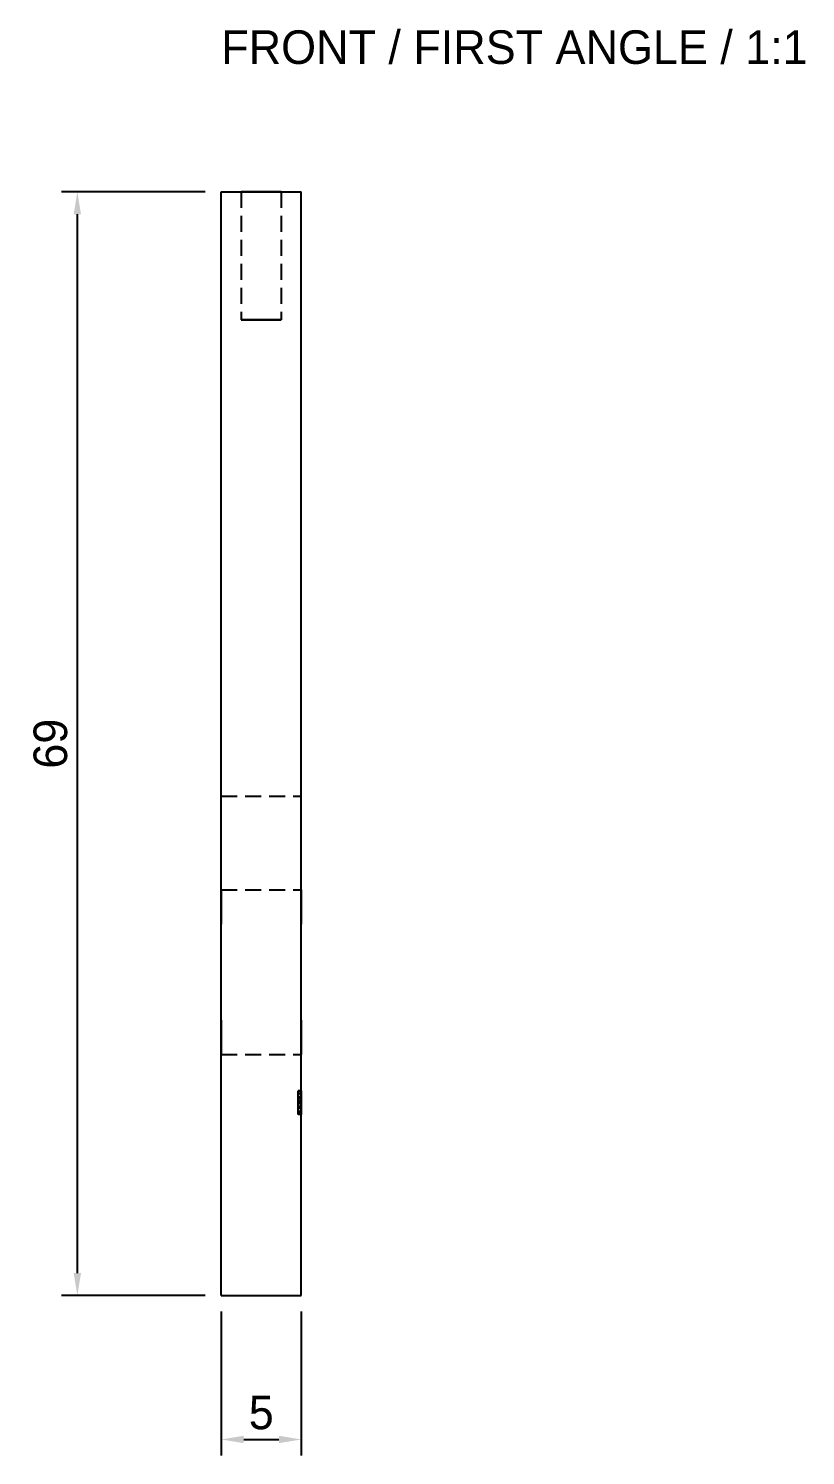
# Model space of a CAD drawing. Header units: millimetres. Extents: x -120 to 215, y -119 to 83.
# Drawn here: x -12.1 to 36.5, y -10 to 79.2 of the extents above; entities that cross this region are included whole.
import ezdxf

# ---------------------------------------------------------------- set-up
doc = ezdxf.new("R2010")
doc.units = ezdxf.units.MM
doc.linetypes.add('DASHED', pattern=[1.5, 1, -0.5])
for name, color, linetype in [('ANNOTATION', 7, 'Continuous'), ('DIMENSION', 3, 'Continuous'), ('HIDDEN', 8, 'DASHED'), ('VISIBLE', 7, 'Continuous')]:
    doc.layers.add(name, color=color, linetype=linetype)
doc.dimstyles.get("Standard").update_dxf_attribs({"dimtxt": 2.5, "dimasz": 2.5, "dimexe": 1.25, "dimexo": 0.625, "dimtad": 1, "dimcen": 2.5, "dimazin": 3, "dimtfac": 1, "dimtmove": 0, "dimatfit": 3})

msp = doc.modelspace()

# ---------------------------------------------------------------- linework, layer by layer
at = {"layer": 'HIDDEN'}
for points in [[(0, 31.21433), (0, 69)], [(0, 69), (5, 69)], [(1.25, 69), (1.28134, 69), (1.37379, 69), (1.52271, 69), (1.72064, 69), (1.95765, 69), (2.22185, 69), (2.5, 69), (2.77815, 69), (3.04235, 69), (3.27936, 69), (3.47729, 69), (3.62621, 69), (3.71866, 69), (3.75, 69)], [(3.75, 69), (3.71866, 69), (3.62621, 69), (3.47729, 69), (3.27936, 69), (3.04235, 69), (2.77815, 69), (2.5, 69), (2.22185, 69), (1.95765, 69), (1.72064, 69), (1.52271, 69), (1.37379, 69), (1.28134, 69), (1.25, 69)], [(1.25, 69), (1.28134, 69), (1.37379, 69), (1.52271, 69), (1.72064, 69), (1.95765, 69), (2.22185, 69), (2.5, 69), (2.77815, 69), (3.04235, 69), (3.27936, 69), (3.47729, 69), (3.62621, 69), (3.71866, 69), (3.75, 69)], [(3.75, 69), (3.71866, 69), (3.62621, 69), (3.47729, 69), (3.27936, 69), (3.04235, 69), (2.77815, 69), (2.5, 69), (2.22185, 69), (1.95765, 69), (1.72064, 69), (1.52271, 69), (1.37379, 69), (1.28134, 69), (1.25, 69)], [(1.25, 69), (1.25, 61)], [(1.25, 69), (1.25, 61)], [(3.75, 69), (3.75, 61)], [(3.75, 69), (3.75, 61)], [(5, 31.21433), (5, 69)], [(1.25, 61), (1.28134, 61), (1.37379, 61), (1.52271, 61), (1.72064, 61), (1.95765, 61), (2.22185, 61), (2.5, 61), (2.77815, 61), (3.04235, 61), (3.27936, 61), (3.47729, 61), (3.62621, 61), (3.71866, 61), (3.75, 61)], [(3.75, 61), (3.71866, 61), (3.62621, 61), (3.47729, 61), (3.27936, 61), (3.04235, 61), (2.77815, 61), (2.5, 61), (2.22185, 61), (1.95765, 61), (1.72064, 61), (1.52271, 61), (1.37379, 61), (1.28134, 61), (1.25, 61)], [(1.25, 61), (1.28134, 61), (1.37379, 61), (1.52271, 61), (1.72064, 61), (1.95765, 61), (2.22185, 61), (2.5, 61), (2.77815, 61), (3.04235, 61), (3.27936, 61), (3.47729, 61), (3.62621, 61), (3.71866, 61), (3.75, 61)], [(3.75, 61), (3.71866, 61), (3.62621, 61), (3.47729, 61), (3.27936, 61), (3.04235, 61), (2.77815, 61), (2.5, 61), (2.22185, 61), (1.95765, 61), (1.72064, 61), (1.52271, 61), (1.37379, 61), (1.28134, 61), (1.25, 61)], [(0, 0), (0, 31.21433)], [(0, 31.21433), (5, 31.21433)], [(0, 31.21433), (5, 31.21433)], [(5, 0), (5, 31.21433)], [(0, 23.21433), (0, 23.45505), (0, 23.69275), (0, 23.92443), (0, 24.14718), (0, 24.3582), (0, 24.55483), (0, 24.73461), (0, 24.89527), (0, 25.03479), (0, 25.15141), (0, 25.24368), (0, 25.31042), (0, 25.35081), (0, 25.36433)], [(0, 25.36433), (0, 25.35081), (0, 25.31042), (0, 25.24368), (0, 25.15141), (0, 25.03479), (0, 24.89527), (0, 24.73461), (0, 24.55483), (0, 24.3582), (0, 24.14718), (0, 23.92443), (0, 23.69275), (0, 23.45505), (0, 23.21433)], [(0, 25.36433), (5, 25.36433)], [(5, 23.21433), (5, 23.45505), (5, 23.69275), (5, 23.92443), (5, 24.14718), (5, 24.3582), (5, 24.55483), (5, 24.73461), (5, 24.89527), (5, 25.03479), (5, 25.15141), (5, 25.24368), (5, 25.31042), (5, 25.35081), (5, 25.36433)], [(5, 25.36433), (5, 25.35081), (5, 25.31042), (5, 25.24368), (5, 25.15141), (5, 25.03479), (5, 24.89527), (5, 24.73461), (5, 24.55483), (5, 24.3582), (5, 24.14718), (5, 23.92443), (5, 23.69275), (5, 23.45505), (5, 23.21433)], [(0, 17.21433), (0, 23.21433)], [(0, 17.21433), (0, 23.21433)], [(5, 17.21433), (5, 23.21433)], [(5, 17.21433), (5, 23.21433)], [(0, 17.21433), (0, 16.97361), (0, 16.73591), (0, 16.50423), (0, 16.28148), (0, 16.07046), (0, 15.87383), (0, 15.69405), (0, 15.53339), (0, 15.39387), (0, 15.27725), (0, 15.18498), (0, 15.11823), (0, 15.07785), (0, 15.06433)], [(0, 15.06433), (0, 15.07785), (0, 15.11823), (0, 15.18498), (0, 15.27725), (0, 15.39387), (0, 15.53339), (0, 15.69405), (0, 15.87383), (0, 16.07046), (0, 16.28148), (0, 16.50423), (0, 16.73591), (0, 16.97361), (0, 17.21433)], [(5, 17.21433), (5, 16.97361), (5, 16.73591), (5, 16.50423), (5, 16.28148), (5, 16.07046), (5, 15.87383), (5, 15.69405), (5, 15.53339), (5, 15.39387), (5, 15.27725), (5, 15.18498), (5, 15.11823), (5, 15.07785), (5, 15.06433)], [(5, 15.06433), (5, 15.07785), (5, 15.11823), (5, 15.18498), (5, 15.27725), (5, 15.39387), (5, 15.53339), (5, 15.69405), (5, 15.87383), (5, 16.07046), (5, 16.28148), (5, 16.50423), (5, 16.73591), (5, 16.97361), (5, 17.21433)], [(0, 15.06433), (5, 15.06433)], [(5, 12.79541), (4.8, 12.79541)], [(4.8, 12.79541), (4.8, 12.79221), (4.8, 12.78259), (4.8, 12.76657), (4.8, 12.74414)], [(4.8, 12.74658), (4.8, 12.76794), (4.8, 12.7832), (4.8, 12.79236), (4.8, 12.79541)], [(5, 12.77686), (4.8, 12.77686)], [(4.8, 12.77686), (4.8, 12.77371), (4.8, 12.76428), (4.8, 12.74857), (4.8, 12.72656)], [(4.8, 12.67969), (4.8, 12.70246), (4.8, 12.7222), (4.8, 12.7389), (4.8, 12.75256), (4.8, 12.76319), (4.8, 12.77078), (4.8, 12.77534), (4.8, 12.77686)], [(5, 12.77686), (4.8, 12.77686)], [(4.8, 12.77686), (4.8, 12.77507), (4.8, 12.76971), (4.8, 12.76079), (4.8, 12.74829), (4.8, 12.73222), (4.8, 12.71259), (4.8, 12.68938), (4.8, 12.6626)], [(4.8, 12.6709), (4.8, 12.69573), (4.8, 12.71725), (4.8, 12.73547), (4.8, 12.75037), (4.8, 12.76196), (4.8, 12.77023), (4.8, 12.7752), (4.8, 12.77686)], [(5, 12.77686), (4.8, 12.77686)], [(4.8, 12.77686), (4.8, 12.77507), (4.8, 12.76971), (4.8, 12.76079), (4.8, 12.74829), (4.8, 12.73222), (4.8, 12.71259), (4.8, 12.68938), (4.8, 12.6626)], [(4.8, 12.6709), (4.8, 12.69573), (4.8, 12.71725), (4.8, 12.73547), (4.8, 12.75037), (4.8, 12.76196), (4.8, 12.77023), (4.8, 12.7752), (4.8, 12.77686)], [(5, 12.771), (4.8, 12.771)], [(4.8, 12.771), (4.8, 12.76971), (4.8, 12.76587), (4.8, 12.75946), (4.8, 12.75049)], [(5, 12.771), (4.8, 12.771)], [(4.8, 11.33936), (4.8, 12.771)], [(5, 12.771), (4.8, 12.771)], [(4.8, 12.771), (4.8, 11.33936)], [(5, 12.771), (4.8, 12.771)], [(4.8, 12.18311), (4.8, 12.771)], [(5, 12.771), (4.8, 12.771)], [(4.8, 12.771), (4.8, 12.18311)], [(5, 12.771), (4.8, 12.771)], [(4.8, 11.33936), (4.8, 12.771)], [(4.8, 12.75049), (4.8, 12.73346), (4.8, 12.71069), (4.8, 12.68219), (4.8, 12.64795)], [(4.8, 12.60352), (4.8, 12.6478), (4.8, 12.6864), (4.8, 12.71933), (4.8, 12.74658)], [(4.8, 12.74414), (4.8, 12.71548), (4.8, 12.68079), (4.8, 12.64005), (4.8, 12.59326)], [(4.8, 12.72656), (4.8, 12.69913), (4.8, 12.66711), (4.8, 12.63052), (4.8, 12.58936)], [(4.8, 12.40576), (4.8, 12.44871), (4.8, 12.48917), (4.8, 12.52714), (4.8, 12.56262), (4.8, 12.59562), (4.8, 12.62613), (4.8, 12.65415), (4.8, 12.67969)], [(4.8, 12.36279), (4.8, 12.41183), (4.8, 12.45786), (4.8, 12.50088), (4.8, 12.54089), (4.8, 12.5779), (4.8, 12.61191), (4.8, 12.64291), (4.8, 12.6709)], [(4.8, 12.36279), (4.8, 12.41183), (4.8, 12.45786), (4.8, 12.50088), (4.8, 12.54089), (4.8, 12.5779), (4.8, 12.61191), (4.8, 12.64291), (4.8, 12.6709)], [(4.8, 12.6626), (4.8, 12.60205), (4.8, 12.53467), (4.8, 12.46045), (4.8, 12.37939)], [(4.8, 12.6626), (4.8, 12.60205), (4.8, 12.53467), (4.8, 12.46045), (4.8, 12.37939)], [(4.8, 12.64795), (4.8, 12.59677), (4.8, 12.53894), (4.8, 12.47446), (4.8, 12.40332)], [(5, 12.63232), (4.8, 12.63232)], [(4.8, 12.63232), (4.8, 12.63132), (4.8, 12.6283), (4.8, 12.62326), (4.8, 12.61621), (4.8, 12.60715), (4.8, 12.59607), (4.8, 12.58298), (4.8, 12.56787)], [(4.8, 12.56885), (4.8, 12.59662), (4.8, 12.61646), (4.8, 12.62836), (4.8, 12.63232)], [(5, 12.63135), (4.8, 12.63135)], [(4.8, 12.63135), (4.8, 12.63016), (4.8, 12.62659), (4.8, 12.62064), (4.8, 12.6123), (4.8, 12.60159), (4.8, 12.5885), (4.8, 12.57303), (4.8, 12.55518)], [(4.8, 12.55957), (4.8, 12.57639), (4.8, 12.59097), (4.8, 12.60331), (4.8, 12.6134), (4.8, 12.62125), (4.8, 12.62686), (4.8, 12.63023), (4.8, 12.63135)], [(5, 12.63135), (4.8, 12.63135)], [(4.8, 12.63135), (4.8, 12.63016), (4.8, 12.62659), (4.8, 12.62064), (4.8, 12.6123), (4.8, 12.60159), (4.8, 12.5885), (4.8, 12.57303), (4.8, 12.55518)], [(4.8, 12.55957), (4.8, 12.57639), (4.8, 12.59097), (4.8, 12.60331), (4.8, 12.6134), (4.8, 12.62125), (4.8, 12.62686), (4.8, 12.63023), (4.8, 12.63135)], [(5, 12.62842), (4.8, 12.62842)], [(4.8, 12.62842), (4.8, 12.62448), (4.8, 12.61267), (4.8, 12.59299), (4.8, 12.56543)], [(4.8, 12.55908), (4.8, 12.57533), (4.8, 12.58942), (4.8, 12.60133), (4.8, 12.61108), (4.8, 12.61867), (4.8, 12.62408), (4.8, 12.62733), (4.8, 12.62842)], [(4.8, 12.40088), (4.8, 12.50574), (4.8, 12.60352)], [(4.8, 12.60205), (4.8, 11.5083)], [(4.8, 12.57275), (4.8, 12.58557), (4.8, 12.59473), (4.8, 12.60022), (4.8, 12.60205)], [(5, 12.60205), (4.8, 12.60205)], [(5, 12.60205), (4.8, 12.60205)], [(4.8, 12.59326), (4.8, 12.54181), (4.8, 12.48706), (4.8, 12.42902), (4.8, 12.36768)], [(4.8, 12.58936), (4.8, 12.49976), (4.8, 12.40479)], [(4.8, 12.41113), (4.8, 12.44004), (4.8, 12.46646), (4.8, 12.49039), (4.8, 12.51184), (4.8, 12.5308), (4.8, 12.54727), (4.8, 12.56126), (4.8, 12.57275)], [(4.8, 12.40869), (4.8, 12.45496), (4.8, 12.49707), (4.8, 12.53503), (4.8, 12.56885)], [(4.8, 12.56787), (4.8, 12.55075), (4.8, 12.53162), (4.8, 12.51047), (4.8, 12.4873), (4.8, 12.46213), (4.8, 12.43494), (4.8, 12.40573), (4.8, 12.37451)], [(4.8, 12.56543), (4.8, 12.53232), (4.8, 12.49597), (4.8, 12.45639), (4.8, 12.41357)], [(4.8, 12.3833), (4.8, 12.4335), (4.8, 12.47961), (4.8, 12.52164), (4.8, 12.55957)], [(4.8, 12.3833), (4.8, 12.4335), (4.8, 12.47961), (4.8, 12.52164), (4.8, 12.55957)], [(4.8, 12.354), (4.8, 12.3869), (4.8, 12.41772), (4.8, 12.44647), (4.8, 12.47314), (4.8, 12.49774), (4.8, 12.52026), (4.8, 12.54071), (4.8, 12.55908)], [(4.8, 12.55518), (4.8, 12.51343), (4.8, 12.46436), (4.8, 12.40796), (4.8, 12.34424)], [(4.8, 12.55518), (4.8, 12.51343), (4.8, 12.46436), (4.8, 12.40796), (4.8, 12.34424)], [(5, 12.74658), (5, 12.76794), (5, 12.7832), (5, 12.79236), (5, 12.79541)], [(5, 12.79541), (5, 12.79221), (5, 12.78259), (5, 12.76657), (5, 12.74414)], [(5, 12.67969), (5, 12.70246), (5, 12.7222), (5, 12.7389), (5, 12.75256), (5, 12.76319), (5, 12.77078), (5, 12.77534), (5, 12.77686)], [(5, 12.77686), (5, 12.77371), (5, 12.76428), (5, 12.74857), (5, 12.72656)], [(5, 12.6709), (5, 12.69573), (5, 12.71725), (5, 12.73547), (5, 12.75037), (5, 12.76196), (5, 12.77023), (5, 12.7752), (5, 12.77686)], [(5, 12.77686), (5, 12.77507), (5, 12.76971), (5, 12.76079), (5, 12.74829), (5, 12.73222), (5, 12.71259), (5, 12.68938), (5, 12.6626)], [(5, 12.6709), (5, 12.69573), (5, 12.71725), (5, 12.73547), (5, 12.75037), (5, 12.76196), (5, 12.77023), (5, 12.7752), (5, 12.77686)], [(5, 12.77686), (5, 12.77507), (5, 12.76971), (5, 12.76079), (5, 12.74829), (5, 12.73222), (5, 12.71259), (5, 12.68938), (5, 12.6626)], [(5, 11.33936), (5, 12.771)], [(5, 12.771), (5, 12.76971), (5, 12.76587), (5, 12.75946), (5, 12.75049)], [(5, 11.33936), (5, 12.771)], [(5, 12.771), (5, 12.18311)], [(5, 12.18311), (5, 12.771)], [(5, 12.771), (5, 11.33936)], [(5, 12.75049), (5, 12.73346), (5, 12.71069), (5, 12.68219), (5, 12.64795)], [(5, 12.60352), (5, 12.6478), (5, 12.6864), (5, 12.71933), (5, 12.74658)], [(5, 12.74414), (5, 12.71548), (5, 12.68079), (5, 12.64005), (5, 12.59326)], [(5, 12.72656), (5, 12.69913), (5, 12.66711), (5, 12.63052), (5, 12.58936)], [(5, 12.40576), (5, 12.44871), (5, 12.48917), (5, 12.52714), (5, 12.56262), (5, 12.59562), (5, 12.62613), (5, 12.65415), (5, 12.67969)], [(5, 12.36279), (5, 12.41183), (5, 12.45786), (5, 12.50088), (5, 12.54089), (5, 12.5779), (5, 12.61191), (5, 12.64291), (5, 12.6709)], [(5, 12.36279), (5, 12.41183), (5, 12.45786), (5, 12.50088), (5, 12.54089), (5, 12.5779), (5, 12.61191), (5, 12.64291), (5, 12.6709)], [(5, 12.6626), (5, 12.60205), (5, 12.53467), (5, 12.46045), (5, 12.37939)], [(5, 12.6626), (5, 12.60205), (5, 12.53467), (5, 12.46045), (5, 12.37939)], [(5, 12.64795), (5, 12.59677), (5, 12.53894), (5, 12.47446), (5, 12.40332)], [(5, 12.56885), (5, 12.59662), (5, 12.61646), (5, 12.62836), (5, 12.63232)], [(5, 12.63232), (5, 12.63132), (5, 12.6283), (5, 12.62326), (5, 12.61621), (5, 12.60715), (5, 12.59607), (5, 12.58298), (5, 12.56787)], [(5, 12.55957), (5, 12.57639), (5, 12.59097), (5, 12.60331), (5, 12.6134), (5, 12.62125), (5, 12.62686), (5, 12.63023), (5, 12.63135)], [(5, 12.63135), (5, 12.63016), (5, 12.62659), (5, 12.62064), (5, 12.6123), (5, 12.60159), (5, 12.5885), (5, 12.57303), (5, 12.55518)], [(5, 12.55957), (5, 12.57639), (5, 12.59097), (5, 12.60331), (5, 12.6134), (5, 12.62125), (5, 12.62686), (5, 12.63023), (5, 12.63135)], [(5, 12.63135), (5, 12.63016), (5, 12.62659), (5, 12.62064), (5, 12.6123), (5, 12.60159), (5, 12.5885), (5, 12.57303), (5, 12.55518)], [(5, 12.55908), (5, 12.57533), (5, 12.58942), (5, 12.60133), (5, 12.61108), (5, 12.61867), (5, 12.62408), (5, 12.62733), (5, 12.62842)], [(5, 12.62842), (5, 12.62448), (5, 12.61267), (5, 12.59299), (5, 12.56543)], [(5, 12.40088), (5, 12.50574), (5, 12.60352)], [(5, 12.60205), (5, 11.5083)], [(5, 12.57275), (5, 12.58557), (5, 12.59473), (5, 12.60022), (5, 12.60205)], [(5, 12.59326), (5, 12.54181), (5, 12.48706), (5, 12.42902), (5, 12.36768)], [(5, 12.58936), (5, 12.49976), (5, 12.40479)], [(5, 12.41113), (5, 12.44004), (5, 12.46646), (5, 12.49039), (5, 12.51184), (5, 12.5308), (5, 12.54727), (5, 12.56126), (5, 12.57275)], [(5, 12.40869), (5, 12.45496), (5, 12.49707), (5, 12.53503), (5, 12.56885)], [(5, 12.56787), (5, 12.55075), (5, 12.53162), (5, 12.51047), (5, 12.4873), (5, 12.46213), (5, 12.43494), (5, 12.40573), (5, 12.37451)], [(5, 12.56543), (5, 12.53232), (5, 12.49597), (5, 12.45639), (5, 12.41357)], [(5, 12.3833), (5, 12.4335), (5, 12.47961), (5, 12.52164), (5, 12.55957)], [(5, 12.3833), (5, 12.4335), (5, 12.47961), (5, 12.52164), (5, 12.55957)], [(5, 12.354), (5, 12.3869), (5, 12.41772), (5, 12.44647), (5, 12.47314), (5, 12.49774), (5, 12.52026), (5, 12.54071), (5, 12.55908)], [(5, 12.55518), (5, 12.51343), (5, 12.46436), (5, 12.40796), (5, 12.34424)], [(5, 12.55518), (5, 12.51343), (5, 12.46436), (5, 12.40796), (5, 12.34424)], [(4.8, 12.41357), (4.8, 12.37671), (4.8, 12.34326), (4.8, 12.31323), (4.8, 12.28662)], [(4.8, 12.06592), (4.8, 12.12045), (4.8, 12.17172), (4.8, 12.21975), (4.8, 12.26453), (4.8, 12.30605), (4.8, 12.34433), (4.8, 12.37936), (4.8, 12.41113)], [(4.8, 12.22803), (4.8, 12.26129), (4.8, 12.30249), (4.8, 12.35162), (4.8, 12.40869)], [(5, 12.40576), (4.8, 12.40576)], [(4.8, 12.37451), (4.8, 12.40576)], [(4.8, 12.40479), (4.8, 12.35944), (4.8, 12.31616), (4.8, 12.27496), (4.8, 12.23584)], [(4.8, 12.40332), (4.8, 12.3262), (4.8, 12.24377), (4.8, 12.15604), (4.8, 12.06299)], [(4.8, 12.22266), (4.8, 12.26364), (4.8, 12.30701), (4.8, 12.35275), (4.8, 12.40088)], [(4.8, 12.17188), (4.8, 12.28064), (4.8, 12.3833)], [(4.8, 12.17188), (4.8, 12.28064), (4.8, 12.3833)], [(4.8, 12.37939), (4.8, 12.21045)], [(4.8, 12.37939), (4.8, 12.21045)], [(5, 12.37451), (4.8, 12.37451)], [(5, 12.36768), (4.8, 12.36768)], [(4.8, 12.36768), (4.8, 12.354)], [(5, 12.36279), (4.8, 12.36279)], [(4.8, 12.34424), (4.8, 12.36279)], [(5, 12.36279), (4.8, 12.36279)], [(4.8, 12.34424), (4.8, 12.36279)], [(5, 12.354), (4.8, 12.354)], [(5, 12.34424), (4.8, 12.34424)], [(5, 12.34424), (4.8, 12.34424)], [(4.8, 12.28662), (4.8, 12.18457)], [(4.8, 12.23584), (4.8, 12.19971), (4.8, 12.16748), (4.8, 12.13916), (4.8, 12.11475)], [(4.8, 12.16943), (4.8, 12.1731), (4.8, 12.18408), (4.8, 12.20239), (4.8, 12.22803)], [(4.8, 12.08936), (4.8, 12.11783), (4.8, 12.14954), (4.8, 12.18448), (4.8, 12.22266)], [(4.8, 12.21045), (4.8, 12.12524), (4.8, 12.03564)], [(4.8, 12.21045), (4.8, 12.12524), (4.8, 12.03564)], [(4.8, 12.18457), (4.8, 12.13562), (4.8, 12.09326)], [(5, 12.18311), (4.8, 12.18311)], [(5, 12.18311), (4.8, 12.18311)], [(4.8, 11.86865), (4.8, 11.91526), (4.8, 11.95938), (4.8, 12.00101), (4.8, 12.04016), (4.8, 12.07682), (4.8, 12.11099), (4.8, 12.14268), (4.8, 12.17188)], [(4.8, 11.86865), (4.8, 11.91526), (4.8, 11.95938), (4.8, 12.00101), (4.8, 12.04016), (4.8, 12.07682), (4.8, 12.11099), (4.8, 12.14268), (4.8, 12.17188)], [(5, 12.17139), (4.8, 12.17139)], [(4.8, 12.17139), (4.8, 12.16943)], [(4.8, 12.01709), (4.8, 12.17139)], [(5, 12.16943), (4.8, 12.16943)], [(5, 12.11475), (4.8, 12.11475)], [(4.8, 12.11475), (4.8, 12.09616), (4.8, 12.0697), (4.8, 12.03537), (4.8, 11.99316)], [(4.8, 12.09326), (4.8, 12.06253), (4.8, 12.02795), (4.8, 11.98953), (4.8, 11.94727)], [(4.8, 12), (4.8, 12.04602), (4.8, 12.08936)], [(4.8, 11.79004), (4.8, 11.84995), (4.8, 11.91589), (4.8, 11.98788), (4.8, 12.06592)], [(4.8, 12.06299), (4.8, 11.98376), (4.8, 11.90918), (4.8, 11.83923), (4.8, 11.77393)], [(5, 12.03662), (4.8, 12.03662)], [(4.8, 12.03662), (4.8, 12.0354), (4.8, 12.03174), (4.8, 12.02563), (4.8, 12.01709)], [(4.8, 11.95801), (4.8, 11.97643), (4.8, 11.9924), (4.8, 12.00591), (4.8, 12.01697), (4.8, 12.02557), (4.8, 12.03171), (4.8, 12.03539), (4.8, 12.03662)], [(4.8, 12.03564), (4.8, 12.01163), (4.8, 11.98547), (4.8, 11.95718), (4.8, 11.92676), (4.8, 11.8942), (4.8, 11.8595), (4.8, 11.82266), (4.8, 11.78369)], [(4.8, 12.03564), (4.8, 12.01163), (4.8, 11.98547), (4.8, 11.95718), (4.8, 11.92676), (4.8, 11.8942), (4.8, 11.8595), (4.8, 11.82266), (4.8, 11.78369)], [(5, 12.01709), (4.8, 12.01709)], [(5, 12.01416), (4.8, 12.01416)], [(4.8, 12.01416), (4.8, 11.33936)], [(5, 12.01416), (4.8, 12.01416)], [(4.8, 11.33936), (4.8, 12.01416)], [(4.8, 11.93018), (4.8, 11.94296), (4.8, 11.95886), (4.8, 11.97787), (4.8, 12)], [(4.8, 11.99316), (4.8, 11.94412), (4.8, 11.88928), (4.8, 11.82864), (4.8, 11.76221)], [(4.8, 11.7583), (4.8, 11.81619), (4.8, 11.86877), (4.8, 11.91605), (4.8, 11.95801)], [(4.8, 11.94727), (4.8, 11.9014), (4.8, 11.85217), (4.8, 11.79959), (4.8, 11.74365)], [(4.8, 11.8457), (4.8, 11.86984), (4.8, 11.89197), (4.8, 11.91208), (4.8, 11.93018)], [(4.8, 11.65186), (4.8, 11.70056), (4.8, 11.75293), (4.8, 11.80896), (4.8, 11.86865)], [(4.8, 11.65186), (4.8, 11.70056), (4.8, 11.75293), (4.8, 11.80896), (4.8, 11.86865)], [(4.8, 11.72803), (4.8, 11.76065), (4.8, 11.79114), (4.8, 11.81949), (4.8, 11.8457)], [(5, 11.81494), (4.8, 11.81494)], [(4.8, 11.81494), (4.8, 11.76364), (4.8, 11.71716), (4.8, 11.67551), (4.8, 11.63867)], [(4.8, 11.79932), (4.8, 11.81494)], [(4.8, 11.54199), (4.8, 11.60074), (4.8, 11.66321), (4.8, 11.7294), (4.8, 11.79932)], [(5, 11.79932), (4.8, 11.79932)], [(4.8, 11.60889), (4.8, 11.64548), (4.8, 11.68787), (4.8, 11.73605), (4.8, 11.79004)], [(4.8, 11.78369), (4.8, 11.75182), (4.8, 11.72263), (4.8, 11.6961), (4.8, 11.67224), (4.8, 11.65105), (4.8, 11.63254), (4.8, 11.61669), (4.8, 11.60352)], [(4.8, 11.78369), (4.8, 11.75182), (4.8, 11.72263), (4.8, 11.6961), (4.8, 11.67224), (4.8, 11.65105), (4.8, 11.63254), (4.8, 11.61669), (4.8, 11.60352)], [(4.8, 11.77393), (4.8, 11.71365), (4.8, 11.65881), (4.8, 11.60941), (4.8, 11.56543)], [(4.8, 11.76221), (4.8, 11.67203), (4.8, 11.58899), (4.8, 11.51309), (4.8, 11.44434)], [(4.8, 11.54541), (4.8, 11.59094), (4.8, 11.6416), (4.8, 11.69739), (4.8, 11.7583)], [(4.8, 11.74365), (4.8, 11.63269), (4.8, 11.52832)], [(5, 11.74072), (4.8, 11.74072)], [(4.8, 11.74072), (4.8, 11.70467), (4.8, 11.67123), (4.8, 11.6404), (4.8, 11.61218), (4.8, 11.58657), (4.8, 11.56357), (4.8, 11.54317), (4.8, 11.52539)], [(4.8, 11.71729), (4.8, 11.74072)], [(4.8, 11.60547), (4.8, 11.66418), (4.8, 11.72803)], [(4.8, 11.42627), (4.8, 11.45538), (4.8, 11.48657), (4.8, 11.51984), (4.8, 11.55518), (4.8, 11.59259), (4.8, 11.63208), (4.8, 11.67365), (4.8, 11.71729)], [(5, 11.71729), (4.8, 11.71729)], [(4.8, 11.46143), (4.8, 11.65186)], [(4.8, 11.46143), (4.8, 11.65186)], [(4.8, 11.63867), (4.8, 11.6059), (4.8, 11.57642), (4.8, 11.55023), (4.8, 11.52734)], [(4.8, 11.53467), (4.8, 11.54919), (4.8, 11.56641), (4.8, 11.5863), (4.8, 11.60889)], [(4.8, 11.51709), (4.8, 11.5347), (4.8, 11.5553), (4.8, 11.57889), (4.8, 11.60547)], [(4.8, 11.60352), (4.8, 11.5083)], [(4.8, 11.60352), (4.8, 11.5083)], [(5, 12.41357), (5, 12.37671), (5, 12.34326), (5, 12.31323), (5, 12.28662)], [(5, 12.06592), (5, 12.12045), (5, 12.17172), (5, 12.21975), (5, 12.26453), (5, 12.30605), (5, 12.34433), (5, 12.37936), (5, 12.41113)], [(5, 12.22803), (5, 12.26129), (5, 12.30249), (5, 12.35162), (5, 12.40869)], [(5, 12.37451), (5, 12.40576)], [(5, 12.40479), (5, 12.35944), (5, 12.31616), (5, 12.27496), (5, 12.23584)], [(5, 12.40332), (5, 12.3262), (5, 12.24377), (5, 12.15604), (5, 12.06299)], [(5, 12.22266), (5, 12.26364), (5, 12.30701), (5, 12.35275), (5, 12.40088)], [(5, 12.17188), (5, 12.28064), (5, 12.3833)], [(5, 12.17188), (5, 12.28064), (5, 12.3833)], [(5, 12.37939), (5, 12.21045)], [(5, 12.37939), (5, 12.21045)], [(5, 12.36768), (5, 12.354)], [(5, 12.34424), (5, 12.36279)], [(5, 12.34424), (5, 12.36279)], [(5, 12.28662), (5, 12.18457)], [(5, 12.23584), (5, 12.19971), (5, 12.16748), (5, 12.13916), (5, 12.11475)], [(5, 12.16943), (5, 12.1731), (5, 12.18408), (5, 12.20239), (5, 12.22803)], [(5, 12.08936), (5, 12.11783), (5, 12.14954), (5, 12.18448), (5, 12.22266)], [(5, 12.21045), (5, 12.12524), (5, 12.03564)], [(5, 12.21045), (5, 12.12524), (5, 12.03564)], [(5, 12.18457), (5, 12.13562), (5, 12.09326)], [(5, 11.86865), (5, 11.91526), (5, 11.95938), (5, 12.00101), (5, 12.04016), (5, 12.07682), (5, 12.11099), (5, 12.14268), (5, 12.17188)], [(5, 11.86865), (5, 11.91526), (5, 11.95938), (5, 12.00101), (5, 12.04016), (5, 12.07682), (5, 12.11099), (5, 12.14268), (5, 12.17188)], [(5, 12.01709), (5, 12.17139)], [(5, 12.17139), (5, 12.16943)], [(5, 12.11475), (5, 12.09616), (5, 12.0697), (5, 12.03537), (5, 11.99316)], [(5, 12.09326), (5, 12.06253), (5, 12.02795), (5, 11.98953), (5, 11.94727)], [(5, 12), (5, 12.04602), (5, 12.08936)], [(5, 11.79004), (5, 11.84995), (5, 11.91589), (5, 11.98788), (5, 12.06592)], [(5, 12.06299), (5, 11.98376), (5, 11.90918), (5, 11.83923), (5, 11.77393)], [(5, 11.95801), (5, 11.97643), (5, 11.9924), (5, 12.00591), (5, 12.01697), (5, 12.02557), (5, 12.03171), (5, 12.03539), (5, 12.03662)], [(5, 12.03662), (5, 12.0354), (5, 12.03174), (5, 12.02563), (5, 12.01709)], [(5, 12.03564), (5, 12.01163), (5, 11.98547), (5, 11.95718), (5, 11.92676), (5, 11.8942), (5, 11.8595), (5, 11.82266), (5, 11.78369)], [(5, 12.03564), (5, 12.01163), (5, 11.98547), (5, 11.95718), (5, 11.92676), (5, 11.8942), (5, 11.8595), (5, 11.82266), (5, 11.78369)], [(5, 12.01416), (5, 11.33936)], [(5, 11.33936), (5, 12.01416)], [(5, 11.93018), (5, 11.94296), (5, 11.95886), (5, 11.97787), (5, 12)], [(5, 11.99316), (5, 11.94412), (5, 11.88928), (5, 11.82864), (5, 11.76221)], [(5, 11.7583), (5, 11.81619), (5, 11.86877), (5, 11.91605), (5, 11.95801)], [(5, 11.94727), (5, 11.9014), (5, 11.85217), (5, 11.79959), (5, 11.74365)], [(5, 11.8457), (5, 11.86984), (5, 11.89197), (5, 11.91208), (5, 11.93018)], [(5, 11.65186), (5, 11.70056), (5, 11.75293), (5, 11.80896), (5, 11.86865)], [(5, 11.65186), (5, 11.70056), (5, 11.75293), (5, 11.80896), (5, 11.86865)], [(5, 11.72803), (5, 11.76065), (5, 11.79114), (5, 11.81949), (5, 11.8457)], [(5, 11.79932), (5, 11.81494)], [(5, 11.81494), (5, 11.76364), (5, 11.71716), (5, 11.67551), (5, 11.63867)], [(5, 11.54199), (5, 11.60074), (5, 11.66321), (5, 11.7294), (5, 11.79932)], [(5, 11.60889), (5, 11.64548), (5, 11.68787), (5, 11.73605), (5, 11.79004)], [(5, 11.78369), (5, 11.75182), (5, 11.72263), (5, 11.6961), (5, 11.67224), (5, 11.65105), (5, 11.63254), (5, 11.61669), (5, 11.60352)], [(5, 11.78369), (5, 11.75182), (5, 11.72263), (5, 11.6961), (5, 11.67224), (5, 11.65105), (5, 11.63254), (5, 11.61669), (5, 11.60352)], [(5, 11.77393), (5, 11.71365), (5, 11.65881), (5, 11.60941), (5, 11.56543)], [(5, 11.76221), (5, 11.67203), (5, 11.58899), (5, 11.51309), (5, 11.44434)], [(5, 11.54541), (5, 11.59094), (5, 11.6416), (5, 11.69739), (5, 11.7583)], [(5, 11.74365), (5, 11.63269), (5, 11.52832)], [(5, 11.71729), (5, 11.74072)], [(5, 11.74072), (5, 11.70467), (5, 11.67123), (5, 11.6404), (5, 11.61218), (5, 11.58657), (5, 11.56357), (5, 11.54317), (5, 11.52539)], [(5, 11.60547), (5, 11.66418), (5, 11.72803)], [(5, 11.42627), (5, 11.45538), (5, 11.48657), (5, 11.51984), (5, 11.55518), (5, 11.59259), (5, 11.63208), (5, 11.67365), (5, 11.71729)], [(5, 11.46143), (5, 11.65186)], [(5, 11.46143), (5, 11.65186)], [(5, 11.63867), (5, 11.6059), (5, 11.57642), (5, 11.55023), (5, 11.52734)], [(5, 11.53467), (5, 11.54919), (5, 11.56641), (5, 11.5863), (5, 11.60889)], [(5, 11.51709), (5, 11.5347), (5, 11.5553), (5, 11.57889), (5, 11.60547)], [(5, 11.60352), (5, 11.5083)], [(5, 11.60352), (5, 11.5083)], [(4.8, 11.56543), (4.8, 11.52637), (4.8, 11.4917), (4.8, 11.46143), (4.8, 11.43555)], [(4.8, 11.45947), (4.8, 11.46082), (4.8, 11.46484), (4.8, 11.47156), (4.8, 11.48096), (4.8, 11.49304), (4.8, 11.50781), (4.8, 11.52527), (4.8, 11.54541)], [(4.8, 11.37158), (4.8, 11.40347), (4.8, 11.4425), (4.8, 11.48868), (4.8, 11.54199)], [(4.8, 11.5083), (4.8, 11.50995), (4.8, 11.51489), (4.8, 11.52313), (4.8, 11.53467)], [(4.8, 11.52832), (4.8, 11.48059), (4.8, 11.43848), (4.8, 11.40198), (4.8, 11.37109)], [(4.8, 11.52734), (4.8, 11.50876), (4.8, 11.49548), (4.8, 11.48752), (4.8, 11.48486)], [(4.8, 11.52539), (4.8, 11.50994), (4.8, 11.49655), (4.8, 11.48522), (4.8, 11.47595), (4.8, 11.46874), (4.8, 11.46359), (4.8, 11.4605), (4.8, 11.45947)], [(4.8, 11.48486), (4.8, 11.48688), (4.8, 11.49292), (4.8, 11.50299), (4.8, 11.51709)], [(5, 11.5083), (4.8, 11.5083)], [(5, 11.5083), (4.8, 11.5083)], [(4.8, 11.5083), (4.8, 11.33936)], [(5, 11.5083), (4.8, 11.5083)], [(5, 11.5083), (4.8, 11.5083)], [(4.8, 11.5083), (4.8, 11.33936)], [(5, 11.5083), (4.8, 11.5083)], [(5, 11.5083), (4.8, 11.5083)], [(5, 11.48486), (4.8, 11.48486)], [(4.8, 11.33936), (4.8, 11.40161), (4.8, 11.46143)], [(4.8, 11.33936), (4.8, 11.40161), (4.8, 11.46143)], [(5, 11.45947), (4.8, 11.45947)], [(4.8, 11.44434), (4.8, 11.41378), (4.8, 11.3873), (4.8, 11.36489), (4.8, 11.34656), (4.8, 11.3323), (4.8, 11.32211), (4.8, 11.316), (4.8, 11.31396)], [(4.8, 11.43555), (4.8, 11.4133), (4.8, 11.39392), (4.8, 11.37741), (4.8, 11.36377)], [(4.8, 11.31396), (4.8, 11.31572), (4.8, 11.32098), (4.8, 11.32976), (4.8, 11.34204), (4.8, 11.35783), (4.8, 11.37714), (4.8, 11.39995), (4.8, 11.42627)], [(4.8, 11.31494), (4.8, 11.31848), (4.8, 11.3291), (4.8, 11.3468), (4.8, 11.37158)], [(4.8, 11.37109), (4.8, 11.34653), (4.8, 11.32898), (4.8, 11.31845), (4.8, 11.31494)], [(4.8, 11.36377), (4.8, 11.35309), (4.8, 11.34546), (4.8, 11.34088), (4.8, 11.33936)], [(5, 11.33936), (4.8, 11.33936)], [(5, 11.33936), (4.8, 11.33936)], [(5, 11.33936), (4.8, 11.33936)], [(5, 11.33936), (4.8, 11.33936)], [(5, 11.33936), (4.8, 11.33936)], [(5, 11.33936), (4.8, 11.33936)], [(5, 11.33936), (4.8, 11.33936)], [(5, 11.33936), (4.8, 11.33936)], [(5, 11.33936), (4.8, 11.33936)], [(5, 11.33936), (4.8, 11.33936)], [(5, 11.31494), (4.8, 11.31494)], [(5, 11.31396), (4.8, 11.31396)], [(5, 11.56543), (5, 11.52637), (5, 11.4917), (5, 11.46143), (5, 11.43555)], [(5, 11.45947), (5, 11.46082), (5, 11.46484), (5, 11.47156), (5, 11.48096), (5, 11.49304), (5, 11.50781), (5, 11.52527), (5, 11.54541)], [(5, 11.37158), (5, 11.40347), (5, 11.4425), (5, 11.48868), (5, 11.54199)], [(5, 11.5083), (5, 11.50995), (5, 11.51489), (5, 11.52313), (5, 11.53467)], [(5, 11.52832), (5, 11.48059), (5, 11.43848), (5, 11.40198), (5, 11.37109)], [(5, 11.52734), (5, 11.50876), (5, 11.49548), (5, 11.48752), (5, 11.48486)], [(5, 11.52539), (5, 11.50994), (5, 11.49655), (5, 11.48522), (5, 11.47595), (5, 11.46874), (5, 11.46359), (5, 11.4605), (5, 11.45947)], [(5, 11.48486), (5, 11.48688), (5, 11.49292), (5, 11.50299), (5, 11.51709)], [(5, 11.5083), (5, 11.33936)], [(5, 11.5083), (5, 11.33936)], [(5, 11.33936), (5, 11.40161), (5, 11.46143)], [(5, 11.33936), (5, 11.40161), (5, 11.46143)], [(5, 11.44434), (5, 11.41378), (5, 11.3873), (5, 11.36489), (5, 11.34656), (5, 11.3323), (5, 11.32211), (5, 11.316), (5, 11.31396)], [(5, 11.43555), (5, 11.4133), (5, 11.39392), (5, 11.37741), (5, 11.36377)], [(5, 11.31396), (5, 11.31572), (5, 11.32098), (5, 11.32976), (5, 11.34204), (5, 11.35783), (5, 11.37714), (5, 11.39995), (5, 11.42627)], [(5, 11.31494), (5, 11.31848), (5, 11.3291), (5, 11.3468), (5, 11.37158)], [(5, 11.37109), (5, 11.34653), (5, 11.32898), (5, 11.31845), (5, 11.31494)], [(5, 11.36377), (5, 11.35309), (5, 11.34546), (5, 11.34088), (5, 11.33936)], [(0, 0), (5, 0)]]:
    msp.add_lwpolyline(points, dxfattribs=at)
at = {"layer": 'VISIBLE'}
for points in [[(0, 0), (0, 69)], [(0, 69), (5, 69)], [(5, 0), (5, 69)], [(0, 0), (5, 0)]]:
    msp.add_lwpolyline(points, dxfattribs=at)

# ---------------------------------------------------------------- texts
at = {"layer": 'ANNOTATION'}
msp.add_text('FRONT / FIRST ANGLE / 1:1', height=2.1, dxfattribs=at).set_placement((0, 77))

# ---------------------------------------------------------------- dimensions: what is measured, and where the dimension line sits
at = {"layer": 'DIMENSION'}
msp.add_linear_dim(base=(-9, 0), p1=(0, 0), p2=(0, 69), angle=90, dimstyle='Standard', override={"dimtxt": 2.1, "dimasz": 1.4, "dimexe": 1, "dimexo": 1, "dimtad": 1, "dimdec": 4, "dimdsep": 46, "dimclrd": 3, "dimclre": 3, "dimclrt": 7}, dxfattribs=at).render()
msp.add_linear_dim(base=(0, -9), p1=(0, 0), p2=(5, 0), dimstyle='Standard', override={"dimtxt": 2.1, "dimasz": 1.4, "dimexe": 1, "dimexo": 1, "dimtad": 1, "dimdec": 4, "dimdsep": 46, "dimclrd": 3, "dimclre": 3, "dimclrt": 7}, dxfattribs=at).render()

doc.saveas('drawing.dxf')
